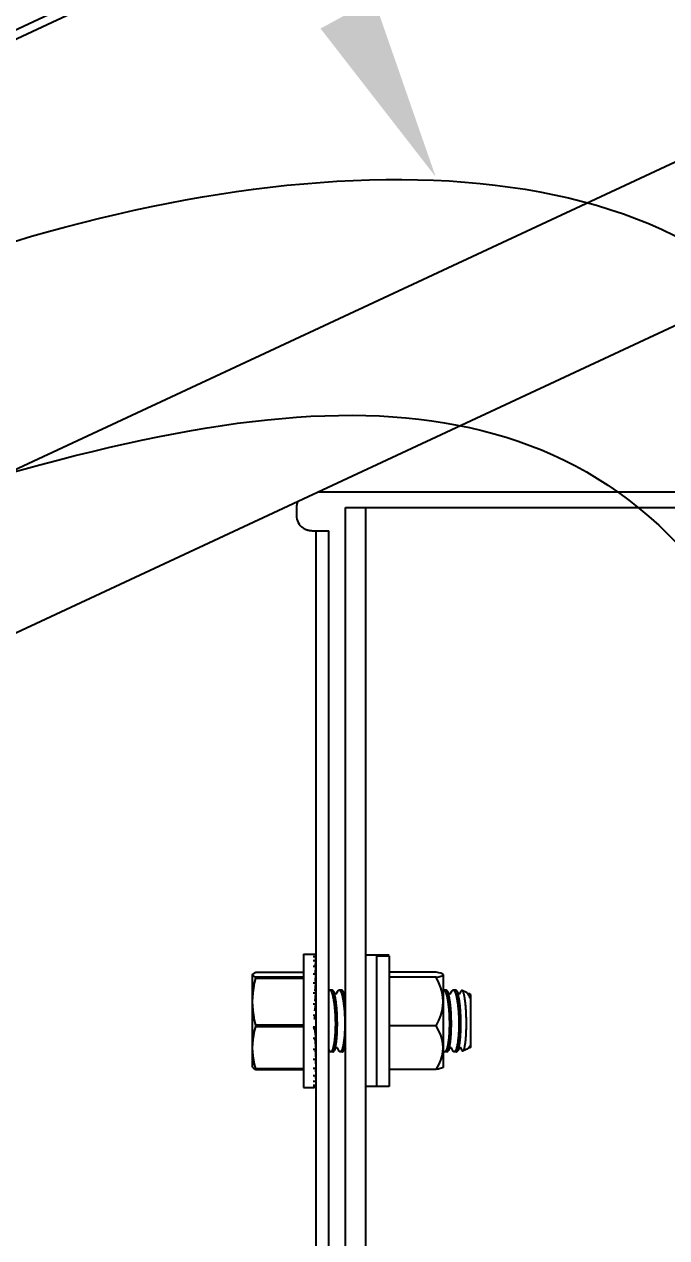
# Model space of a CAD drawing. Header units: feet. Extents: x -17 to 661, y -41 to 600.
# Drawn here: x 608.102 to 608.535, y 593.239 to 594.057 of the extents above; entities that cross this region are included whole.
import ezdxf
from ezdxf import colors
from ezdxf.entities.mleader import LeaderData, LeaderLine
from ezdxf.math import Vec2, Vec3

# ---------------------------------------------------------------- set-up
doc = ezdxf.new("R2010")
doc.units = ezdxf.units.FT
doc.header["$MEASUREMENT"] = 0
for name, color, linetype in [('E-ARRY-POST', 4, 'Continuous'), ('E-CABL-INST', 1, 'INSTRUMENT_CABLE'), ('G-ANNO-TEXT', 1, 'Continuous')]:
    doc.layers.add(name, color=color, linetype=linetype)
doc.styles.add('NEI-A', font='arial.ttf')
doc.styles.get("Standard").update_dxf_attribs({"font": 'arial.ttf'})
doc.linetypes.add('INSTRUMENT_CABLE', pattern='A,1,-0.2,["INST",Standard,S=0.1,R=0,X=-0.09,Y=-0.05],-0.3', length=1.5)

msp = doc.modelspace()

# ---------------------------------------------------------------- linework, layer by layer
at = {"layer": 'E-ARRY-POST', "color": 9}
for p, q in [((608.29838, 593.71545), (608.29838, 593.14666)), ((608.34788, 593.42914), (608.33205, 593.42914)), ((608.38434, 593.41612), (608.38434, 593.35362)), ((608.34788, 593.3406), (608.33205, 593.3406))]:
    msp.add_line(p, q, dxfattribs=at)
for points in [[(611.87641, 595.81635), (604.0595, 592.17127)], [(609.97467, 594.92322), (606.38904, 593.25121)], [(610.11889, 594.70018), (606.46581, 592.99672)], [(610.34003, 594.69299), (606.32917, 592.8227)], [(608.82188, 593.74154), (608.29962, 593.74154)], [(608.28531, 593.73112), (608.28531, 593.72587)], [(608.3183, 590.83863), (608.3183, 593.73112)], [(608.3183, 593.73112), (608.7993, 593.73112)], [(608.33205, 590.83863), (608.33205, 593.73112)], [(608.29573, 593.71545), (608.29558, 593.71545), (608.29543, 593.71546), (608.29527, 593.71546), (608.29511, 593.71547), (608.29495, 593.71548), (608.29478, 593.7155), (608.29461, 593.71552), (608.29444, 593.71554), (608.29427, 593.71556), (608.29409, 593.71558), (608.29392, 593.71561), (608.29375, 593.71564), (608.29358, 593.71568), (608.29341, 593.71571), (608.29324, 593.71576), (608.29306, 593.7158), (608.29288, 593.71585), (608.2927, 593.7159), (608.29252, 593.71596), (608.29234, 593.71602), (608.29215, 593.71609), (608.29197, 593.71616), (608.29178, 593.71623), (608.2916, 593.71631), (608.29141, 593.71639), (608.29123, 593.71647), (608.29105, 593.71656), (608.29087, 593.71666), (608.29069, 593.71675), (608.29051, 593.71685), (608.29034, 593.71696), (608.29016, 593.71706), (608.29, 593.71717), (608.28983, 593.71728), (608.28967, 593.7174)], [(608.29573, 593.71545), (608.3071, 593.71545)], [(608.3071, 593.14666), (608.3071, 593.71545)], [(608.29014, 593.42979), (608.29014, 593.33995)], [(608.29014, 593.42979), (608.2974, 593.42979)], [(608.29838, 593.42959), (608.29658, 593.42959)], [(608.29838, 593.42817), (608.29658, 593.42817)], [(608.29838, 593.42965), (608.29822, 593.42965)], [(608.29828, 593.42563), (608.29838, 593.42817)], [(608.29833, 593.42823), (608.29838, 593.42959)], [(608.29838, 593.42835), (608.29834, 593.42835)], [(608.29838, 593.42959), (608.29838, 593.42965)], [(608.29838, 593.42817), (608.29838, 593.42835)], [(608.33955, 593.3406), (608.33955, 593.42914)], [(608.33955, 593.42913), (608.34788, 593.42913)], [(608.33955, 593.42887), (608.34788, 593.42887)], [(608.34788, 593.42887), (608.34788, 593.3406)], [(608.29838, 593.42543), (608.29658, 593.42543)], [(608.29838, 593.42146), (608.29658, 593.42146)], [(608.29817, 593.41705), (608.29838, 593.42146)], [(608.29823, 593.42186), (608.29838, 593.42543)], [(608.29838, 593.42187), (608.29823, 593.42187)], [(608.29838, 593.42573), (608.29828, 593.42573)], [(608.29837, 593.42545), (608.29838, 593.42573)], [(608.29837, 593.4215), (608.29838, 593.42187)], [(608.25576, 593.41598), (608.25584, 593.41629), (608.25609, 593.41661), (608.2565, 593.41693), (608.2571, 593.41728), (608.2579, 593.41765)], [(608.25576, 593.41612), (608.25583, 593.41626)], [(608.25576, 593.35362), (608.25576, 593.41612)], [(608.2579, 593.41431), (608.2571, 593.41468), (608.2565, 593.41502), (608.25609, 593.41535), (608.25584, 593.41567), (608.25576, 593.41598)], [(608.25576, 593.39785), (608.25584, 593.40083), (608.25609, 593.40386), (608.2565, 593.40699), (608.2571, 593.41028), (608.2579, 593.4138)], [(608.2579, 593.41765), (608.29014, 593.41765)], [(608.2579, 593.41431), (608.2579, 593.4138)], [(608.29014, 593.41431), (608.2579, 593.41431)], [(608.2579, 593.4138), (608.29014, 593.4138)], [(608.29838, 593.41638), (608.29658, 593.41638)], [(608.2981, 593.41136), (608.29838, 593.41638)], [(608.29838, 593.41689), (608.29822, 593.41689)], [(608.29836, 593.41645), (608.29838, 593.41689)], [(608.37951, 593.4177), (608.34788, 593.4177)], [(608.37951, 593.41426), (608.34788, 593.41426)], [(608.38434, 593.41598), (608.38416, 593.4163), (608.38362, 593.41662), (608.38268, 593.41696), (608.38133, 593.41731), (608.37951, 593.4177)], [(608.37951, 593.41426), (608.38133, 593.41464), (608.38268, 593.415), (608.38362, 593.41533), (608.38416, 593.41566), (608.38434, 593.41598)], [(608.38434, 593.39785), (608.38416, 593.4009), (608.38362, 593.40401), (608.38268, 593.40723), (608.38133, 593.41062), (608.37951, 593.41426)], [(608.38434, 593.41612), (608.3842, 593.41626)], [(608.29838, 593.41034), (608.29658, 593.41034)], [(608.29838, 593.40353), (608.29658, 593.40353)], [(608.29788, 593.39828), (608.29838, 593.40353)], [(608.29801, 593.40501), (608.29838, 593.41034)], [(608.29838, 593.40526), (608.29803, 593.40526)], [(608.29803, 593.40495), (608.29838, 593.40495)], [(608.29805, 593.40561), (608.29838, 593.40561)], [(608.29838, 593.40593), (608.29807, 593.40593)], [(608.29838, 593.40596), (608.29808, 593.40596)], [(608.29838, 593.41093), (608.29822, 593.41093)], [(608.29838, 593.40397), (608.29827, 593.40397)], [(608.29835, 593.41046), (608.29838, 593.41093)], [(608.29835, 593.40368), (608.29838, 593.40368)], [(608.3071, 593.40543), (608.30718, 593.4055), (608.30726, 593.40556), (608.30733, 593.40561), (608.30741, 593.40565), (608.30749, 593.40568), (608.30757, 593.4057), (608.30765, 593.4057), (608.30773, 593.40569), (608.3078, 593.40568), (608.30788, 593.40565), (608.30796, 593.40561)], [(608.3093, 593.4057), (608.30763, 593.4057)], [(608.30796, 593.40561), (608.30807, 593.40553), (608.30818, 593.40544), (608.30829, 593.40532), (608.3084, 593.40517), (608.30852, 593.40501), (608.30863, 593.40482), (608.30875, 593.40461), (608.30886, 593.40437), (608.30897, 593.40411), (608.30909, 593.40383), (608.3092, 593.40353), (608.30931, 593.40321), (608.30942, 593.40286), (608.30953, 593.4025), (608.30964, 593.40211), (608.30974, 593.4017), (608.30985, 593.40128), (608.30995, 593.40084), (608.31004, 593.40039), (608.31014, 593.39992), (608.31023, 593.39944), (608.31032, 593.39894), (608.31041, 593.39844), (608.31049, 593.39792), (608.31057, 593.39739), (608.31065, 593.39684), (608.31073, 593.39627), (608.31081, 593.39568), (608.31088, 593.39508), (608.31095, 593.39446), (608.31102, 593.39383), (608.31108, 593.39319), (608.31114, 593.39253), (608.31119, 593.39187), (608.31125, 593.39119), (608.3113, 593.39051), (608.31134, 593.38982), (608.31138, 593.38913), (608.31142, 593.38843), (608.31145, 593.38773), (608.31147, 593.38703), (608.3115, 593.38633), (608.31152, 593.38563), (608.31153, 593.38493), (608.31154, 593.38424), (608.31155, 593.38356), (608.31155, 593.38289)], [(608.30962, 593.40561), (608.30959, 593.40562), (608.30957, 593.40564), (608.30954, 593.40565), (608.30951, 593.40566), (608.30948, 593.40567), (608.30945, 593.40568), (608.30942, 593.40569), (608.30939, 593.40569), (608.30936, 593.4057), (608.30933, 593.4057), (608.3093, 593.4057)], [(608.31289, 593.38289), (608.31289, 593.38342), (608.31289, 593.38396), (608.31288, 593.38451), (608.31288, 593.38506), (608.31287, 593.38561), (608.31285, 593.38617), (608.31284, 593.38673), (608.31282, 593.38729), (608.3128, 593.38784), (608.31278, 593.3884), (608.31276, 593.38896), (608.31273, 593.38951), (608.31271, 593.39006), (608.31268, 593.39061), (608.31264, 593.39116), (608.31261, 593.39169), (608.31257, 593.39223), (608.31253, 593.39275), (608.31249, 593.39327), (608.31245, 593.39379), (608.3124, 593.39429), (608.31236, 593.39479), (608.31231, 593.39527), (608.31226, 593.39575), (608.31221, 593.39622), (608.31215, 593.39667), (608.3121, 593.39712), (608.31204, 593.39755), (608.31199, 593.39797), (608.31193, 593.39838), (608.31187, 593.39879), (608.31181, 593.39919), (608.31174, 593.39958), (608.31167, 593.39996), (608.31161, 593.40033), (608.31154, 593.4007), (608.31146, 593.40106), (608.31139, 593.4014), (608.31132, 593.40174), (608.31124, 593.40206), (608.31116, 593.40237), (608.31108, 593.40267), (608.311, 593.40296), (608.31092, 593.40323), (608.31084, 593.40349), (608.31075, 593.40374), (608.31067, 593.40397), (608.31058, 593.40418), (608.3105, 593.40439), (608.31041, 593.40457), (608.31032, 593.40475), (608.31024, 593.4049), (608.31015, 593.40505), (608.31006, 593.40518), (608.30997, 593.40529), (608.30989, 593.40539), (608.3098, 593.40548), (608.30971, 593.40555), (608.30962, 593.40561)], [(608.31168, 593.40238), (608.31025, 593.40488)], [(608.31252, 593.40304), (608.31131, 593.40303)], [(608.31215, 593.40304), (608.31313, 593.40488)], [(608.31313, 593.40488), (608.31324, 593.40507), (608.31335, 593.40524), (608.31346, 593.40538), (608.31357, 593.40549), (608.31369, 593.40558), (608.3138, 593.40564), (608.31391, 593.40568), (608.31403, 593.4057), (608.31414, 593.40569), (608.31426, 593.40566), (608.31437, 593.40561)], [(608.31571, 593.4057), (608.31404, 593.4057)], [(608.31437, 593.40561), (608.31448, 593.40553), (608.31459, 593.40544), (608.3147, 593.40532), (608.31481, 593.40517), (608.31493, 593.40501), (608.31504, 593.40482), (608.31516, 593.40461), (608.31527, 593.40437), (608.31538, 593.40411), (608.3155, 593.40383), (608.31561, 593.40353), (608.31572, 593.40321), (608.31583, 593.40286), (608.31594, 593.4025), (608.31605, 593.40211), (608.31615, 593.4017), (608.31626, 593.40128), (608.31636, 593.40084), (608.31645, 593.40039), (608.31655, 593.39992), (608.31664, 593.39944), (608.31673, 593.39894), (608.31682, 593.39844), (608.3169, 593.39792), (608.31699, 593.39739), (608.31706, 593.39684), (608.31714, 593.39627), (608.31722, 593.39568), (608.31729, 593.39508), (608.31736, 593.39446), (608.31743, 593.39383), (608.31749, 593.39319), (608.31755, 593.39253), (608.31761, 593.39187), (608.31766, 593.39119), (608.31771, 593.39051), (608.31775, 593.38982), (608.31779, 593.38913), (608.31783, 593.38843), (608.31786, 593.38773), (608.31788, 593.38703), (608.31791, 593.38633), (608.31793, 593.38563), (608.31794, 593.38493), (608.31795, 593.38424), (608.31796, 593.38356), (608.31796, 593.38289)], [(608.31603, 593.40561), (608.316, 593.40562), (608.31598, 593.40564), (608.31595, 593.40565), (608.31592, 593.40566), (608.31589, 593.40567), (608.31586, 593.40568), (608.31583, 593.40569), (608.3158, 593.40569), (608.31577, 593.4057), (608.31574, 593.4057), (608.31571, 593.4057)], [(608.3183, 593.39864), (608.31825, 593.39896), (608.3182, 593.39928), (608.31815, 593.3996), (608.31809, 593.39991), (608.31804, 593.40021), (608.31798, 593.40051), (608.31793, 593.40081), (608.31787, 593.4011), (608.31781, 593.40138), (608.31775, 593.40165), (608.31769, 593.40192), (608.31762, 593.40217), (608.31756, 593.40242), (608.3175, 593.40267), (608.31743, 593.4029), (608.31736, 593.40313), (608.3173, 593.40334), (608.31723, 593.40355), (608.31716, 593.40374), (608.31709, 593.40393), (608.31702, 593.40411), (608.31695, 593.40428), (608.31688, 593.40444), (608.31681, 593.40459), (608.31674, 593.40473), (608.31667, 593.40486), (608.3166, 593.40498), (608.31653, 593.40509), (608.31646, 593.40519), (608.31639, 593.40529), (608.31632, 593.40537), (608.31625, 593.40544), (608.31617, 593.40551), (608.3161, 593.40556), (608.31603, 593.40561)], [(608.31809, 593.40238), (608.31666, 593.40488)], [(608.3183, 593.40303), (608.31772, 593.40303)], [(608.38434, 593.40566), (608.38437, 593.40567), (608.38439, 593.40567), (608.38441, 593.40568), (608.38444, 593.40569), (608.38446, 593.40569), (608.38448, 593.40569), (608.38451, 593.4057), (608.38453, 593.4057), (608.38455, 593.4057), (608.38458, 593.4057), (608.3846, 593.4057), (608.38462, 593.4057), (608.38465, 593.40569), (608.38467, 593.40569), (608.3847, 593.40569), (608.38472, 593.40568), (608.38474, 593.40567), (608.38476, 593.40566), (608.38479, 593.40565), (608.38481, 593.40564), (608.38483, 593.40563), (608.38486, 593.40562), (608.38488, 593.40561)], [(608.38622, 593.4057), (608.38456, 593.4057)], [(608.38488, 593.40561), (608.38499, 593.40553), (608.3851, 593.40544), (608.38522, 593.40531), (608.38533, 593.40517), (608.38544, 593.405), (608.38556, 593.40481), (608.38567, 593.4046), (608.38579, 593.40436), (608.3859, 593.40411), (608.38601, 593.40383), (608.38613, 593.40352), (608.38624, 593.4032), (608.38635, 593.40285), (608.38646, 593.40248), (608.38656, 593.4021), (608.38667, 593.40169), (608.38677, 593.40127), (608.38687, 593.40083), (608.38697, 593.40038), (608.38707, 593.39991), (608.38716, 593.39943), (608.38725, 593.39894), (608.38733, 593.39843), (608.38742, 593.39792), (608.3875, 593.39738), (608.38758, 593.39683), (608.38766, 593.39626), (608.38773, 593.39567), (608.3878, 593.39506), (608.38787, 593.39445), (608.38794, 593.39382), (608.388, 593.39317), (608.38806, 593.39252), (608.38812, 593.39185), (608.38817, 593.39118), (608.38822, 593.3905), (608.38826, 593.38981), (608.3883, 593.38912), (608.38834, 593.38842), (608.38837, 593.38772), (608.3884, 593.38702), (608.38842, 593.38632), (608.38844, 593.38562), (608.38845, 593.38493), (608.38846, 593.38424), (608.38847, 593.38356), (608.38847, 593.38289)], [(608.38655, 593.40561), (608.38652, 593.40562), (608.38649, 593.40564), (608.38646, 593.40565), (608.38643, 593.40566), (608.3864, 593.40567), (608.38637, 593.40568), (608.38634, 593.40569), (608.38631, 593.40569), (608.38628, 593.4057), (608.38625, 593.4057), (608.38622, 593.4057)], [(608.38982, 593.38289), (608.38981, 593.38342), (608.38981, 593.38396), (608.38981, 593.38451), (608.3898, 593.38506), (608.38979, 593.38561), (608.38978, 593.38617), (608.38976, 593.38673), (608.38975, 593.38729), (608.38973, 593.38784), (608.38971, 593.3884), (608.38968, 593.38896), (608.38966, 593.38951), (608.38963, 593.39006), (608.3896, 593.39061), (608.38957, 593.39116), (608.38953, 593.39169), (608.38949, 593.39223), (608.38945, 593.39275), (608.38941, 593.39327), (608.38937, 593.39379), (608.38933, 593.39429), (608.38928, 593.39479), (608.38923, 593.39527), (608.38918, 593.39575), (608.38913, 593.39622), (608.38908, 593.39667), (608.38902, 593.39712), (608.38897, 593.39755), (608.38891, 593.39797), (608.38885, 593.39838), (608.38879, 593.39879), (608.38873, 593.39919), (608.38866, 593.39958), (608.3886, 593.39996), (608.38853, 593.40033), (608.38846, 593.4007), (608.38839, 593.40106), (608.38831, 593.4014), (608.38824, 593.40174), (608.38816, 593.40206), (608.38809, 593.40237), (608.38801, 593.40267), (608.38793, 593.40296), (608.38784, 593.40323), (608.38776, 593.40349), (608.38768, 593.40374), (608.38759, 593.40397), (608.38751, 593.40418), (608.38742, 593.40439), (608.38733, 593.40457), (608.38725, 593.40475), (608.38716, 593.4049), (608.38707, 593.40505), (608.38698, 593.40518), (608.3869, 593.40529), (608.38681, 593.40539), (608.38672, 593.40548), (608.38663, 593.40555), (608.38655, 593.40561)], [(608.3886, 593.40238), (608.38718, 593.40488)], [(608.38945, 593.40304), (608.38823, 593.40303)], [(608.38907, 593.40304), (608.39006, 593.40488)], [(608.39006, 593.40488), (608.39011, 593.40498), (608.39016, 593.40507), (608.39021, 593.40515), (608.39026, 593.40522), (608.39032, 593.40529), (608.39037, 593.40536), (608.39042, 593.40542), (608.39048, 593.40547), (608.39053, 593.40552), (608.39059, 593.40556), (608.39064, 593.4056), (608.39069, 593.40563), (608.39075, 593.40565), (608.3908, 593.40567), (608.39086, 593.40569), (608.39091, 593.4057), (608.39097, 593.4057), (608.39102, 593.4057), (608.39108, 593.40569), (608.39113, 593.40568), (608.39118, 593.40566), (608.39124, 593.40564), (608.39129, 593.40561)], [(608.39263, 593.4057), (608.39097, 593.4057)], [(608.39129, 593.40561), (608.3914, 593.40553), (608.39151, 593.40544), (608.39163, 593.40531), (608.39174, 593.40517), (608.39185, 593.405), (608.39197, 593.40481), (608.39208, 593.4046), (608.3922, 593.40436), (608.39231, 593.40411), (608.39242, 593.40383), (608.39254, 593.40352), (608.39265, 593.4032), (608.39276, 593.40285), (608.39287, 593.40248), (608.39297, 593.4021), (608.39308, 593.40169), (608.39318, 593.40127), (608.39328, 593.40083), (608.39338, 593.40038), (608.39348, 593.39991), (608.39357, 593.39943), (608.39366, 593.39894), (608.39374, 593.39843), (608.39383, 593.39792), (608.39391, 593.39738), (608.39399, 593.39683), (608.39407, 593.39626), (608.39414, 593.39567), (608.39421, 593.39506), (608.39428, 593.39445), (608.39435, 593.39382), (608.39441, 593.39317), (608.39447, 593.39252), (608.39453, 593.39185), (608.39458, 593.39118), (608.39463, 593.3905), (608.39467, 593.38981), (608.39471, 593.38912), (608.39475, 593.38842), (608.39478, 593.38772), (608.39481, 593.38702), (608.39483, 593.38632), (608.39485, 593.38562), (608.39486, 593.38493), (608.39487, 593.38424), (608.39488, 593.38356), (608.39488, 593.38289)], [(608.39296, 593.40561), (608.39293, 593.40562), (608.3929, 593.40564), (608.39287, 593.40565), (608.39284, 593.40566), (608.39281, 593.40567), (608.39278, 593.40568), (608.39275, 593.40569), (608.39272, 593.40569), (608.39269, 593.4057), (608.39266, 593.4057), (608.39263, 593.4057)], [(608.39623, 593.38289), (608.39622, 593.38342), (608.39622, 593.38396), (608.39622, 593.38451), (608.39621, 593.38506), (608.3962, 593.38561), (608.39619, 593.38617), (608.39617, 593.38673), (608.39616, 593.38729), (608.39614, 593.38784), (608.39612, 593.3884), (608.39609, 593.38896), (608.39607, 593.38951), (608.39604, 593.39006), (608.39601, 593.39061), (608.39598, 593.39116), (608.39594, 593.39169), (608.3959, 593.39223), (608.39587, 593.39275), (608.39582, 593.39327), (608.39578, 593.39379), (608.39574, 593.39429), (608.39569, 593.39479), (608.39564, 593.39527), (608.39559, 593.39575), (608.39554, 593.39622), (608.39549, 593.39667), (608.39543, 593.39712), (608.39538, 593.39755), (608.39532, 593.39797), (608.39526, 593.39838), (608.3952, 593.39879), (608.39514, 593.39919), (608.39507, 593.39958), (608.39501, 593.39996), (608.39494, 593.40033), (608.39487, 593.4007), (608.3948, 593.40106), (608.39472, 593.4014), (608.39465, 593.40174), (608.39457, 593.40206), (608.3945, 593.40237), (608.39442, 593.40267), (608.39434, 593.40296), (608.39425, 593.40323), (608.39417, 593.40349), (608.39409, 593.40374), (608.394, 593.40397), (608.39392, 593.40418), (608.39383, 593.40439), (608.39374, 593.40457), (608.39366, 593.40475), (608.39357, 593.4049), (608.39348, 593.40505), (608.39339, 593.40518), (608.39331, 593.40529), (608.39322, 593.40539), (608.39313, 593.40548), (608.39304, 593.40555), (608.39296, 593.40561)], [(608.39501, 593.40238), (608.39359, 593.40488)], [(608.39586, 593.40304), (608.39464, 593.40303)], [(608.39548, 593.40304), (608.39646, 593.40488)], [(608.39744, 593.40516), (608.39742, 593.40517), (608.3974, 593.40519), (608.39739, 593.40521), (608.39737, 593.40523), (608.39736, 593.40524), (608.39734, 593.40526), (608.39733, 593.40527), (608.39731, 593.40528), (608.3973, 593.4053), (608.39728, 593.40531), (608.39726, 593.40532), (608.39725, 593.40533), (608.39723, 593.40534), (608.39722, 593.40535), (608.3972, 593.40536), (608.39719, 593.40536), (608.39717, 593.40537), (608.39716, 593.40538), (608.39714, 593.40538), (608.39713, 593.40539), (608.39711, 593.40539), (608.3971, 593.40539), (608.39708, 593.4054), (608.39706, 593.4054), (608.39705, 593.4054), (608.39703, 593.4054), (608.39702, 593.4054), (608.397, 593.4054), (608.39699, 593.4054), (608.39697, 593.4054), (608.39696, 593.40539), (608.39694, 593.40539), (608.39693, 593.40538), (608.39691, 593.40538), (608.3969, 593.40537), (608.39688, 593.40537), (608.39687, 593.40536), (608.39685, 593.40535), (608.39684, 593.40534), (608.39682, 593.40533), (608.39681, 593.40532), (608.39679, 593.40531), (608.39678, 593.4053), (608.39676, 593.40529), (608.39675, 593.40527), (608.39673, 593.40526), (608.39672, 593.40524), (608.3967, 593.40523), (608.39669, 593.40521), (608.39667, 593.4052), (608.39666, 593.40518), (608.39664, 593.40516), (608.39663, 593.40514), (608.39661, 593.40512), (608.3966, 593.4051), (608.39658, 593.40508), (608.39657, 593.40506), (608.39655, 593.40503), (608.39654, 593.40501), (608.39652, 593.40499), (608.39651, 593.40496), (608.39649, 593.40494), (608.39648, 593.40491), (608.39646, 593.40488)], [(608.40005, 593.40403), (608.39719, 593.40536)], [(608.39998, 593.38304), (608.39998, 593.38368), (608.39997, 593.38432), (608.39996, 593.38496), (608.39995, 593.38562), (608.39994, 593.38627), (608.39993, 593.38693), (608.39991, 593.38759), (608.39989, 593.38825), (608.39986, 593.38891), (608.39983, 593.38956), (608.3998, 593.39022), (608.39977, 593.39086), (608.39973, 593.3915), (608.3997, 593.39213), (608.39965, 593.39275), (608.39961, 593.39336), (608.39956, 593.39397), (608.39952, 593.39455), (608.39947, 593.39513), (608.39941, 593.39569), (608.39936, 593.39624), (608.39931, 593.39677), (608.39925, 593.39728), (608.39919, 593.39778), (608.39913, 593.39827), (608.39907, 593.39875), (608.399, 593.39922), (608.39894, 593.39968), (608.39887, 593.40012), (608.3988, 593.40056), (608.39872, 593.40098), (608.39865, 593.40138), (608.39857, 593.40177), (608.3985, 593.40214), (608.39842, 593.40249), (608.39834, 593.40283), (608.39826, 593.40314), (608.39818, 593.40343), (608.39809, 593.40371), (608.39801, 593.40396), (608.39793, 593.40419), (608.39785, 593.40441), (608.39776, 593.4046), (608.39768, 593.40477), (608.3976, 593.40492), (608.39752, 593.40505), (608.39744, 593.40516)], [(608.40005, 593.40402), (608.40009, 593.40401), (608.40013, 593.40399), (608.40017, 593.40397), (608.4002, 593.40394), (608.40024, 593.40392), (608.40028, 593.4039), (608.40031, 593.40387), (608.40035, 593.40384), (608.40039, 593.40381), (608.40042, 593.40378), (608.40046, 593.40375)], [(608.40046, 593.40375), (608.40051, 593.40371), (608.40056, 593.40366), (608.40061, 593.4036), (608.40066, 593.40355), (608.40071, 593.40349), (608.40076, 593.40343), (608.40081, 593.40336), (608.40086, 593.4033), (608.40091, 593.40323), (608.40096, 593.40315), (608.40101, 593.40308), (608.40106, 593.403), (608.40111, 593.40291), (608.40116, 593.40283), (608.40121, 593.40274), (608.40126, 593.40265), (608.40131, 593.40255), (608.40136, 593.40246), (608.40141, 593.40236), (608.40146, 593.40225), (608.40151, 593.40215), (608.40156, 593.40204), (608.4016, 593.40193), (608.40165, 593.40181), (608.4017, 593.40169), (608.40175, 593.40157), (608.40179, 593.40145), (608.40184, 593.40132), (608.40189, 593.4012), (608.40193, 593.40106), (608.40198, 593.40093), (608.40202, 593.40079), (608.40207, 593.40065), (608.40211, 593.40051), (608.40216, 593.40036)], [(608.40217, 593.40304), (608.40105, 593.40303)], [(608.40142, 593.40238), (608.40118, 593.40281)], [(608.40216, 593.40036), (608.40216, 593.40055), (608.40217, 593.40073), (608.40217, 593.4009), (608.40218, 593.40107), (608.40218, 593.40123), (608.40218, 593.40138), (608.40219, 593.40153), (608.40219, 593.40167), (608.40219, 593.4018), (608.40219, 593.40193), (608.40219, 593.40205), (608.4022, 593.40216), (608.4022, 593.40227), (608.4022, 593.40237), (608.4022, 593.40246), (608.4022, 593.40254), (608.4022, 593.40262), (608.40219, 593.40269), (608.40219, 593.40276), (608.40219, 593.40282), (608.40219, 593.40287), (608.40219, 593.40291), (608.40219, 593.40295)], [(608.4029, 593.4027), (608.40217, 593.40304)], [(608.40219, 593.40295), (608.40218, 593.40297), (608.40218, 593.40298), (608.40218, 593.40299), (608.40218, 593.403), (608.40218, 593.40301), (608.40218, 593.40302), (608.40217, 593.40303), (608.40217, 593.40303), (608.40217, 593.40304), (608.40217, 593.40304), (608.40217, 593.40304)], [(608.2579, 593.38189), (608.2571, 593.38541), (608.2565, 593.38871), (608.25609, 593.39184), (608.25584, 593.39487), (608.25576, 593.39785)], [(608.29838, 593.39615), (608.29658, 593.39615)], [(608.29766, 593.39159), (608.29838, 593.39615)], [(608.29799, 593.39948), (608.29838, 593.39948)], [(608.29838, 593.39971), (608.29802, 593.39971)], [(608.29822, 593.40184), (608.29838, 593.40184)], [(608.29838, 593.39686), (608.29822, 593.39686)], [(608.29838, 593.4021), (608.29825, 593.4021)], [(608.29826, 593.39668), (608.29838, 593.39668)], [(608.37951, 593.38143), (608.38133, 593.38507), (608.38268, 593.38846), (608.38362, 593.39168), (608.38416, 593.39479), (608.38434, 593.39785)], [(608.4029, 593.36704), (608.4029, 593.4027)], [(608.29838, 593.38842), (608.29658, 593.38842)], [(608.29702, 593.38652), (608.29838, 593.38652)], [(608.29743, 593.38654), (608.29838, 593.38842)], [(608.29838, 593.38654), (608.29743, 593.38654)], [(608.29797, 593.39352), (608.29838, 593.39352)], [(608.29838, 593.39018), (608.29798, 593.39018)], [(608.29838, 593.39366), (608.29799, 593.39366)], [(608.298, 593.3901), (608.29838, 593.3901)], [(608.25576, 593.36674), (608.25584, 593.36941), (608.25609, 593.37212), (608.2565, 593.37493), (608.2571, 593.37787), (608.2579, 593.38102)], [(608.2579, 593.38189), (608.2579, 593.38102)], [(608.29014, 593.38189), (608.2579, 593.38189)], [(608.2579, 593.38102), (608.29014, 593.38102)], [(608.29838, 593.38059), (608.29658, 593.38059)], [(608.29743, 593.37923), (608.29712, 593.38059)], [(608.29838, 593.37923), (608.29743, 593.37923)], [(608.29743, 593.37923), (608.29838, 593.37289)], [(608.29838, 593.38286), (608.29787, 593.38286)], [(608.31155, 593.38289), (608.31155, 593.38221), (608.31154, 593.38154), (608.31153, 593.38086), (608.31152, 593.38018), (608.3115, 593.3795), (608.31147, 593.37883), (608.31145, 593.37815), (608.31142, 593.37749), (608.31138, 593.37683), (608.31134, 593.37617), (608.3113, 593.37553), (608.31125, 593.3749), (608.31119, 593.37428), (608.31114, 593.37368), (608.31108, 593.37308), (608.31102, 593.37251), (608.31095, 593.37195), (608.31088, 593.37141), (608.31081, 593.37088), (608.31073, 593.37037), (608.31065, 593.36989), (608.31057, 593.36942), (608.31049, 593.36898), (608.31041, 593.36855), (608.31032, 593.36814), (608.31023, 593.36775), (608.31014, 593.36737), (608.31004, 593.367), (608.30995, 593.36665), (608.30985, 593.36633), (608.30974, 593.36602), (608.30964, 593.36573), (608.30953, 593.36546), (608.30942, 593.36521), (608.30931, 593.36499), (608.3092, 593.36479), (608.30909, 593.36461), (608.30897, 593.36446), (608.30886, 593.36434), (608.30875, 593.36423), (608.30863, 593.36415), (608.30852, 593.36409), (608.3084, 593.36405), (608.30829, 593.36404), (608.30818, 593.36405), (608.30807, 593.36408), (608.30796, 593.36413)], [(608.30995, 593.36404), (608.31005, 593.36405), (608.31015, 593.36408), (608.31026, 593.36413), (608.31036, 593.3642), (608.31046, 593.36429), (608.31056, 593.3644), (608.31067, 593.36454), (608.31076, 593.36469), (608.31086, 593.36486), (608.31096, 593.36506), (608.31106, 593.36527), (608.31115, 593.36551), (608.31124, 593.36576), (608.31133, 593.36604), (608.31142, 593.36633), (608.3115, 593.36664), (608.31159, 593.36696), (608.31167, 593.3673), (608.31175, 593.36765), (608.31182, 593.36802), (608.31189, 593.3684), (608.31196, 593.3688), (608.31203, 593.3692), (608.3121, 593.36963), (608.31216, 593.37008), (608.31222, 593.37054), (608.31228, 593.37102), (608.31234, 593.37151), (608.3124, 593.37202), (608.31245, 593.37255), (608.3125, 593.37309), (608.31255, 593.37364), (608.31259, 593.37421), (608.31263, 593.37479), (608.31267, 593.37538), (608.31271, 593.37598), (608.31274, 593.37659), (608.31277, 593.3772), (608.31279, 593.37782), (608.31282, 593.37845), (608.31284, 593.37908), (608.31285, 593.37972), (608.31287, 593.38035), (608.31288, 593.38099), (608.31289, 593.38163), (608.31289, 593.38226), (608.31289, 593.38289)], [(608.31796, 593.38289), (608.31796, 593.38221), (608.31795, 593.38154), (608.31794, 593.38086), (608.31793, 593.38018), (608.31791, 593.3795), (608.31788, 593.37883), (608.31786, 593.37815), (608.31783, 593.37749), (608.31779, 593.37683), (608.31775, 593.37617), (608.31771, 593.37553), (608.31766, 593.3749), (608.31761, 593.37428), (608.31755, 593.37368), (608.31749, 593.37308), (608.31743, 593.37251), (608.31736, 593.37195), (608.31729, 593.37141), (608.31722, 593.37088), (608.31714, 593.37037), (608.31706, 593.36989), (608.31699, 593.36942), (608.3169, 593.36898), (608.31682, 593.36855), (608.31673, 593.36814), (608.31664, 593.36775), (608.31655, 593.36737), (608.31645, 593.367), (608.31636, 593.36665), (608.31626, 593.36633), (608.31615, 593.36602), (608.31605, 593.36573), (608.31594, 593.36546), (608.31583, 593.36521), (608.31572, 593.36499), (608.31561, 593.36479), (608.3155, 593.36461), (608.31538, 593.36446), (608.31527, 593.36434), (608.31516, 593.36423), (608.31504, 593.36415), (608.31493, 593.36409), (608.31481, 593.36405), (608.3147, 593.36404), (608.31459, 593.36405), (608.31448, 593.36408), (608.31437, 593.36413)], [(608.37951, 593.38143), (608.34788, 593.38143)], [(608.38434, 593.36674), (608.38416, 593.36948), (608.38362, 593.37226), (608.38268, 593.37514), (608.38133, 593.37818), (608.37951, 593.38143)], [(608.38847, 593.38289), (608.38847, 593.38221), (608.38846, 593.38154), (608.38845, 593.38086), (608.38844, 593.38018), (608.38842, 593.37951), (608.3884, 593.37883), (608.38837, 593.37816), (608.38834, 593.37749), (608.3883, 593.37684), (608.38826, 593.37618), (608.38822, 593.37554), (608.38817, 593.37491), (608.38812, 593.37429), (608.38806, 593.37369), (608.388, 593.3731), (608.38794, 593.37252), (608.38787, 593.37196), (608.3878, 593.37142), (608.38773, 593.37089), (608.38766, 593.37038), (608.38758, 593.3699), (608.3875, 593.36943), (608.38742, 593.36898), (608.38733, 593.36855), (608.38725, 593.36815), (608.38716, 593.36775), (608.38707, 593.36737), (608.38697, 593.36701), (608.38687, 593.36666), (608.38677, 593.36634), (608.38667, 593.36603), (608.38656, 593.36574), (608.38646, 593.36547), (608.38635, 593.36522), (608.38624, 593.365), (608.38613, 593.3648), (608.38601, 593.36462), (608.3859, 593.36447), (608.38579, 593.36434), (608.38567, 593.36423), (608.38556, 593.36415), (608.38544, 593.36409), (608.38533, 593.36405), (608.38522, 593.36404), (608.3851, 593.36405), (608.38499, 593.36408), (608.38488, 593.36413)], [(608.38687, 593.36404), (608.38697, 593.36405), (608.38708, 593.36408), (608.38718, 593.36413), (608.38728, 593.3642), (608.38739, 593.36429), (608.38749, 593.3644), (608.38759, 593.36454), (608.38769, 593.36469), (608.38779, 593.36486), (608.38788, 593.36506), (608.38798, 593.36527), (608.38807, 593.36551), (608.38816, 593.36576), (608.38825, 593.36604), (608.38834, 593.36633), (608.38843, 593.36664), (608.38851, 593.36696), (608.38859, 593.3673), (608.38867, 593.36765), (608.38874, 593.36802), (608.38882, 593.3684), (608.38889, 593.3688), (608.38895, 593.3692), (608.38902, 593.36963), (608.38908, 593.37008), (608.38915, 593.37054), (608.38921, 593.37102), (608.38926, 593.37151), (608.38932, 593.37202), (608.38937, 593.37255), (608.38942, 593.37309), (608.38947, 593.37364), (608.38951, 593.37421), (608.38956, 593.37479), (608.38959, 593.37538), (608.38963, 593.37598), (608.38966, 593.37659), (608.38969, 593.3772), (608.38972, 593.37782), (608.38974, 593.37845), (608.38976, 593.37908), (608.38978, 593.37972), (608.38979, 593.38035), (608.3898, 593.38099), (608.38981, 593.38163), (608.38981, 593.38226), (608.38982, 593.38289)], [(608.39488, 593.38289), (608.39488, 593.38221), (608.39487, 593.38154), (608.39486, 593.38086), (608.39485, 593.38018), (608.39483, 593.37951), (608.39481, 593.37883), (608.39478, 593.37816), (608.39475, 593.37749), (608.39471, 593.37684), (608.39467, 593.37618), (608.39463, 593.37554), (608.39458, 593.37491), (608.39453, 593.37429), (608.39447, 593.37369), (608.39441, 593.3731), (608.39435, 593.37252), (608.39428, 593.37196), (608.39421, 593.37142), (608.39414, 593.37089), (608.39407, 593.37038), (608.39399, 593.3699), (608.39391, 593.36943), (608.39383, 593.36898), (608.39374, 593.36855), (608.39366, 593.36815), (608.39357, 593.36775), (608.39348, 593.36737), (608.39338, 593.36701), (608.39328, 593.36666), (608.39318, 593.36634), (608.39308, 593.36603), (608.39297, 593.36574), (608.39287, 593.36547), (608.39276, 593.36522), (608.39265, 593.365), (608.39254, 593.3648), (608.39242, 593.36462), (608.39231, 593.36447), (608.3922, 593.36434), (608.39208, 593.36423), (608.39197, 593.36415), (608.39185, 593.36409), (608.39174, 593.36405), (608.39163, 593.36404), (608.39151, 593.36405), (608.3914, 593.36408), (608.39129, 593.36413)], [(608.39328, 593.36404), (608.39338, 593.36405), (608.39349, 593.36408), (608.39359, 593.36413), (608.39369, 593.3642), (608.3938, 593.36429), (608.3939, 593.3644), (608.394, 593.36454), (608.3941, 593.36469), (608.3942, 593.36486), (608.39429, 593.36506), (608.39439, 593.36527), (608.39448, 593.36551), (608.39457, 593.36576), (608.39466, 593.36604), (608.39475, 593.36633), (608.39484, 593.36664), (608.39492, 593.36696), (608.395, 593.3673), (608.39508, 593.36765), (608.39515, 593.36802), (608.39523, 593.3684), (608.3953, 593.3688), (608.39536, 593.3692), (608.39543, 593.36963), (608.39549, 593.37008), (608.39556, 593.37054), (608.39562, 593.37102), (608.39567, 593.37151), (608.39573, 593.37202), (608.39578, 593.37255), (608.39583, 593.37309), (608.39588, 593.37364), (608.39592, 593.37421), (608.39597, 593.37479), (608.396, 593.37538), (608.39604, 593.37598), (608.39607, 593.37659), (608.3961, 593.3772), (608.39613, 593.37782), (608.39615, 593.37845), (608.39617, 593.37908), (608.39619, 593.37972), (608.3962, 593.38035), (608.39621, 593.38099), (608.39622, 593.38163), (608.39622, 593.38226), (608.39623, 593.38289)], [(608.39744, 593.36458), (608.39752, 593.36457), (608.3976, 593.36458), (608.39768, 593.36461), (608.39776, 593.36466), (608.39785, 593.36473), (608.39793, 593.36482), (608.39801, 593.36493), (608.39809, 593.36506), (608.39818, 593.36522), (608.39826, 593.36539), (608.39834, 593.36559), (608.39842, 593.36581), (608.3985, 593.36605), (608.39857, 593.3663), (608.39865, 593.36658), (608.39872, 593.36688), (608.3988, 593.3672), (608.39887, 593.36753), (608.39894, 593.36788), (608.399, 593.36824), (608.39907, 593.36862), (608.39913, 593.36901), (608.39919, 593.36941), (608.39925, 593.36982), (608.39931, 593.37026), (608.39936, 593.37071), (608.39941, 593.37118), (608.39947, 593.37167), (608.39952, 593.37217), (608.39956, 593.3727), (608.39961, 593.37323), (608.39965, 593.37378), (608.3997, 593.37435), (608.39973, 593.37492), (608.39977, 593.37551), (608.3998, 593.37611), (608.39983, 593.37672), (608.39986, 593.37734), (608.39989, 593.37796), (608.39991, 593.37859), (608.39993, 593.37923), (608.39994, 593.37986), (608.39995, 593.3805), (608.39996, 593.38114), (608.39997, 593.38178), (608.39998, 593.38241), (608.39998, 593.38304)], [(608.29838, 593.37289), (608.29658, 593.37289)], [(608.2977, 593.37289), (608.29838, 593.36556)], [(608.29838, 593.3726), (608.29773, 593.3726)], [(608.29838, 593.37578), (608.29795, 593.37578)], [(608.2579, 593.35246), (608.2571, 593.35561), (608.2565, 593.35855), (608.25609, 593.36136), (608.25584, 593.36407), (608.25576, 593.36674)], [(608.29838, 593.36556), (608.29658, 593.36556)], [(608.29792, 593.36556), (608.29838, 593.35881)], [(608.29838, 593.36979), (608.29799, 593.36979)], [(608.29838, 593.36439), (608.298, 593.36439)], [(608.29838, 593.36378), (608.29804, 593.36378)], [(608.29808, 593.36378), (608.29838, 593.3594)], [(608.29838, 593.36744), (608.29821, 593.36744)], [(608.29838, 593.36563), (608.29838, 593.36563)], [(608.3071, 593.36526), (608.30733, 593.36486)], [(608.30796, 593.36413), (608.3079, 593.36417), (608.30784, 593.36421), (608.30779, 593.36426), (608.30773, 593.36431), (608.30767, 593.36437), (608.30762, 593.36444), (608.30756, 593.36451), (608.3075, 593.36459), (608.30744, 593.36468), (608.30739, 593.36477), (608.30733, 593.36486)], [(608.30995, 593.36404), (608.30828, 593.36404)], [(608.31219, 593.36736), (608.31086, 593.36486)], [(608.31305, 593.36672), (608.31184, 593.3667)], [(608.31268, 593.36671), (608.31374, 593.36486)], [(608.31437, 593.36413), (608.31431, 593.36417), (608.31425, 593.36421), (608.3142, 593.36426), (608.31414, 593.36431), (608.31408, 593.36437), (608.31403, 593.36444), (608.31397, 593.36451), (608.31391, 593.36459), (608.31385, 593.36468), (608.3138, 593.36477), (608.31374, 593.36486)], [(608.31636, 593.36404), (608.3147, 593.36404)], [(608.31636, 593.36404), (608.31645, 593.36405), (608.31655, 593.36407), (608.31664, 593.36412), (608.31673, 593.36417), (608.31683, 593.36425), (608.31692, 593.36434), (608.31701, 593.36445), (608.3171, 593.36458), (608.3172, 593.36472), (608.31728, 593.36488), (608.31737, 593.36506), (608.31746, 593.36526), (608.31755, 593.36547), (608.31763, 593.3657), (608.31771, 593.36594), (608.31779, 593.3662), (608.31787, 593.36648), (608.31795, 593.36677), (608.31802, 593.36707), (608.3181, 593.36738), (608.31817, 593.36771), (608.31824, 593.36804), (608.3183, 593.36839)], [(608.3183, 593.3668), (608.31727, 593.36486)], [(608.3183, 593.3667), (608.31825, 593.3667)], [(608.37951, 593.35204), (608.38133, 593.3553), (608.38268, 593.35834), (608.38362, 593.36122), (608.38416, 593.364), (608.38434, 593.36674)], [(608.38488, 593.36413), (608.38486, 593.36415), (608.38483, 593.36416), (608.38481, 593.36418), (608.38479, 593.36419), (608.38476, 593.36421), (608.38474, 593.36423), (608.38472, 593.36425), (608.3847, 593.36427), (608.38467, 593.36429), (608.38465, 593.36432), (608.38462, 593.36434), (608.3846, 593.36437), (608.38458, 593.36439), (608.38455, 593.36442), (608.38453, 593.36445), (608.38451, 593.36448), (608.38448, 593.36451), (608.38446, 593.36454), (608.38444, 593.36457), (608.38441, 593.36461), (608.38439, 593.36464), (608.38437, 593.36468), (608.38434, 593.36471)], [(608.38687, 593.36404), (608.38521, 593.36404)], [(608.38911, 593.36736), (608.38778, 593.36486)], [(608.38998, 593.36672), (608.38876, 593.3667)], [(608.38961, 593.36671), (608.39066, 593.36486)], [(608.39129, 593.36413), (608.39126, 593.36415), (608.39124, 593.36417), (608.39121, 593.36418), (608.39118, 593.3642), (608.39116, 593.36423), (608.39113, 593.36425), (608.3911, 593.36427), (608.39107, 593.3643), (608.39105, 593.36433), (608.39102, 593.36436), (608.39099, 593.36439), (608.39096, 593.36442), (608.39094, 593.36445), (608.39091, 593.36449), (608.39088, 593.36452), (608.39085, 593.36456), (608.39083, 593.3646), (608.3908, 593.36464), (608.39077, 593.36468), (608.39074, 593.36473), (608.39072, 593.36477), (608.39069, 593.36482), (608.39066, 593.36486)], [(608.39328, 593.36404), (608.39162, 593.36404)], [(608.39552, 593.36736), (608.39419, 593.36486)], [(608.39639, 593.36672), (608.39517, 593.3667)], [(608.39602, 593.36671), (608.39695, 593.36507)], [(608.39695, 593.36507), (608.39696, 593.36505), (608.39698, 593.36502), (608.39699, 593.365), (608.39701, 593.36498), (608.39702, 593.36495), (608.39704, 593.36493), (608.39705, 593.36491), (608.39707, 593.36489), (608.39708, 593.36487), (608.3971, 593.36485), (608.39711, 593.36483), (608.39713, 593.36481), (608.39715, 593.36479), (608.39716, 593.36477), (608.39718, 593.36476), (608.39719, 593.36474), (608.39721, 593.36473), (608.39722, 593.36471), (608.39724, 593.3647), (608.39725, 593.36469), (608.39727, 593.36467), (608.39728, 593.36466), (608.3973, 593.36465), (608.39731, 593.36464), (608.39733, 593.36463), (608.39734, 593.36462), (608.39736, 593.36461), (608.39737, 593.36461), (608.39739, 593.3646), (608.3974, 593.36459), (608.39742, 593.36459), (608.39744, 593.36458)], [(608.40085, 593.36608), (608.39768, 593.36461)], [(608.40216, 593.36786), (608.40211, 593.36773), (608.40205, 593.36761), (608.402, 593.3675), (608.40195, 593.36739), (608.40189, 593.36728), (608.40184, 593.36718), (608.40178, 593.36708), (608.40172, 593.36698), (608.40167, 593.36689), (608.40161, 593.36681), (608.40155, 593.36673), (608.4015, 593.36665), (608.40144, 593.36658), (608.40138, 593.36651), (608.40132, 593.36645), (608.40126, 593.36639), (608.40121, 593.36633), (608.40115, 593.36628), (608.40109, 593.36623), (608.40103, 593.36619), (608.40097, 593.36615), (608.40091, 593.36612), (608.40085, 593.36609)], [(608.40219, 593.36671), (608.40154, 593.3667)], [(608.40193, 593.36736), (608.40187, 593.36723)], [(608.40219, 593.36671), (608.4022, 593.36672), (608.4022, 593.36672), (608.4022, 593.36673), (608.4022, 593.36675), (608.4022, 593.36677), (608.4022, 593.36679), (608.4022, 593.36682), (608.4022, 593.36685), (608.40219, 593.36689), (608.40219, 593.36693), (608.40219, 593.36697), (608.40219, 593.36702), (608.40219, 593.36708), (608.40219, 593.36714), (608.40218, 593.3672), (608.40218, 593.36726), (608.40218, 593.36734), (608.40218, 593.36741), (608.40217, 593.36749), (608.40217, 593.36758), (608.40217, 593.36767), (608.40216, 593.36776), (608.40216, 593.36786)], [(608.4029, 593.36704), (608.4022, 593.36671)], [(608.29838, 593.35881), (608.29658, 593.35881)], [(608.29805, 593.35881), (608.29838, 593.35285)], [(608.29807, 593.35881), (608.29838, 593.35336)], [(608.25576, 593.35362), (608.25583, 593.35348)], [(608.25583, 593.35348), (608.256, 593.35322), (608.25629, 593.35296), (608.25669, 593.35268), (608.25723, 593.3524), (608.2579, 593.35209)], [(608.2579, 593.35246), (608.2579, 593.35209)], [(608.29014, 593.35246), (608.2579, 593.35246)], [(608.2579, 593.35209), (608.29014, 593.35209)], [(608.29838, 593.35285), (608.29658, 593.35285)], [(608.29838, 593.34787), (608.29658, 593.34787)], [(608.29814, 593.35285), (608.29838, 593.34787)], [(608.29816, 593.35285), (608.29838, 593.34828)], [(608.29821, 593.34787), (608.29838, 593.344)], [(608.29823, 593.34787), (608.29838, 593.34431)], [(608.37951, 593.35204), (608.34788, 593.35204)], [(608.3842, 593.35348), (608.38381, 593.35321), (608.38317, 593.35294), (608.38225, 593.35266), (608.38104, 593.35236), (608.37951, 593.35204)], [(608.38434, 593.35362), (608.3842, 593.35348)], [(608.29014, 593.33995), (608.2974, 593.33995)], [(608.29838, 593.344), (608.29658, 593.344)], [(608.29838, 593.34139), (608.29658, 593.34139)], [(608.29838, 593.34009), (608.29658, 593.34009)], [(608.29828, 593.344), (608.29838, 593.34157)], [(608.29828, 593.344), (608.29838, 593.34139)], [(608.29833, 593.34139), (608.29838, 593.34009)], [(608.29834, 593.34139), (608.29838, 593.34015)]]:
    msp.add_lwpolyline(points, dxfattribs=at)
for points in [[(608.28617, 593.73526, 0.102626), (608.28531, 593.73112)], [(608.28531, 593.72587, 0.242096), (608.28967, 593.7174)]]:
    msp.add_lwpolyline(points, format="xyb", dxfattribs=at)
at = {"layer": 'E-CABL-INST', "color": 1, "linetype": 'Continuous'}
msp.add_spline([(607.24369, 593.7592), (607.46656, 593.68005), (607.96077, 593.86166), (608.61298, 593.86166), (608.73036, 593.50168), (608.77546, 592.83813)], degree=3, dxfattribs=at)
msp.add_open_spline([(605.31778, 592.86113), (605.3418, 592.84378), (605.39994, 592.84088), (605.72697, 593.01543), (606.2995, 593.25315), (606.61922, 593.41658), (606.81998, 593.34229), (607.13226, 593.37944), (607.48916, 593.55029), (608.04682, 593.75086), (608.37398, 593.82515), (608.61191, 593.69886), (608.71252, 593.23829), (608.73974, 592.88302), (608.73974, 592.83863)], degree=3, dxfattribs=at)

# ---------------------------------------------------------------- leaders
at = {"layer": 'G-ANNO-TEXT'}
ml = msp.add_multileader_mtext('Standard', dxfattribs=at)
ml.set_content('VENDOR SUPPLIED CABLE ', color=256, style='NEI-A')
ml.set_leader_properties()
ml.build(insert=Vec2(0, 0))
ml.multileader.update_dxf_attribs({"dogleg_length": 0.0625, "arrow_head_size": 0.125})
ctx = ml.context
ctx.base_point, ctx.char_height, ctx.arrow_head_size, ctx.landing_gap_size, ctx.plane_origin = Vec3(605.72383, 595.05328), 0.1, 0.125, 0.09, Vec3(608.46195, 594.52485)
notes = []
notes.append((ctx, [(0, (1, 1, 0), (607.78264, 595.05328), (-1, 0), 0.0625, [(0, [(608.37923, 593.95432)], 0, [])])]))
ctx.mtext.insert, ctx.mtext.width, ctx.mtext.flow_direction = Vec3(605.81383, 595.10413), 1.9883465, 5
for ctx, leaders in notes:
    for number, flags, end, landing, length, lines in leaders:
        leader = LeaderData()
        leader.index, (leader.has_last_leader_line, leader.has_dogleg_vector, leader.attachment_direction) = number, flags
        leader.last_leader_point, leader.dogleg_vector, leader.dogleg_length = Vec3(end), Vec3(landing), length
        for number, points, colour, breaks in lines:
            line = LeaderLine()
            line.index, line.vertices, line.color, line.breaks = number, Vec3.list(points), colors.encode_raw_color(colour), breaks
            leader.lines.append(line)
        ctx.leaders.append(leader)

doc.saveas('drawing.dxf')
